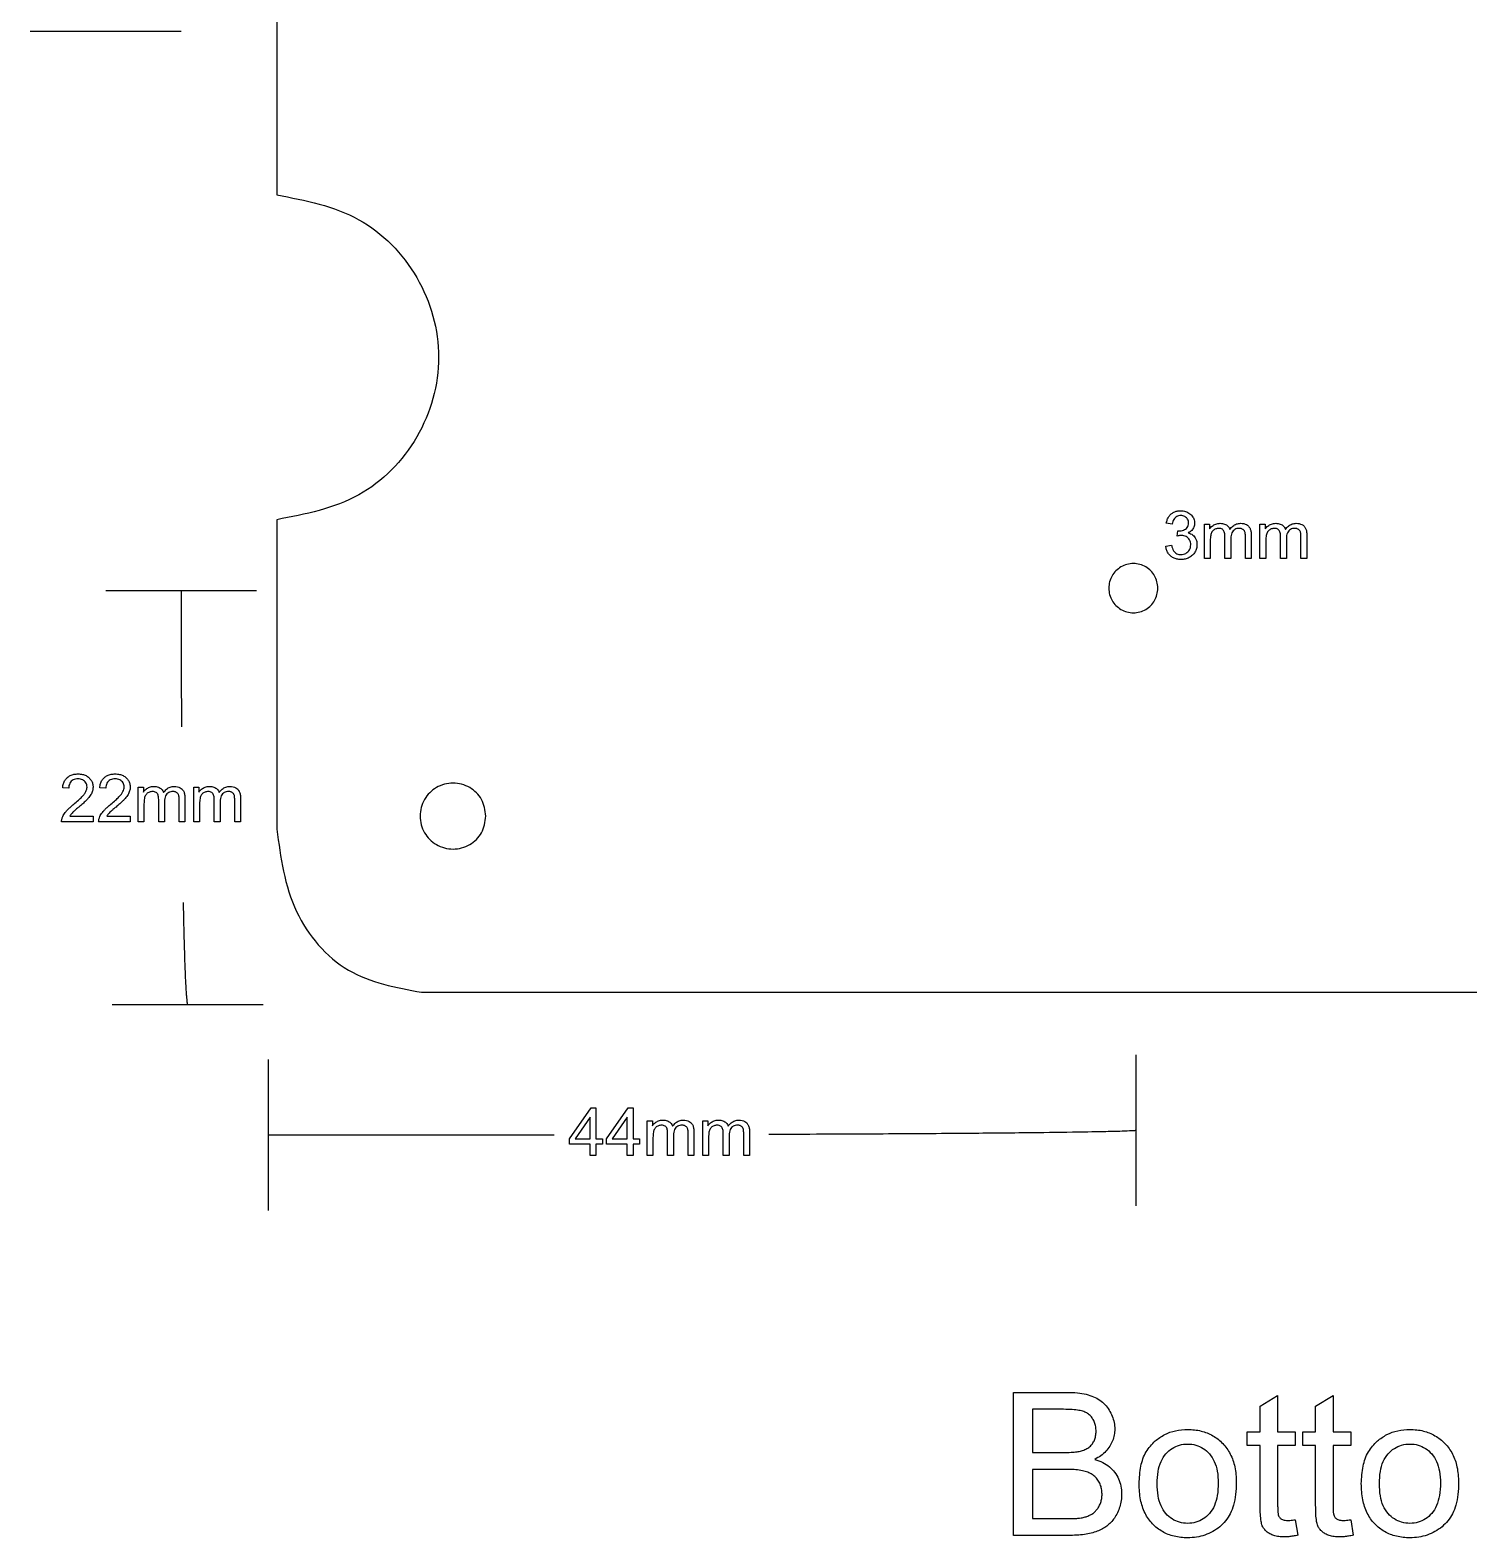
# Model space of a CAD drawing. Extents: x 23 to 811, y 43 to 575.
# Drawn here: x 405.1 to 612.3, y 48.2 to 265.4 of the extents above; entities that cross this region are included whole.
import ezdxf

# ---------------------------------------------------------------- set-up
doc = ezdxf.new("R2010")
doc.units = 0
doc.layers.add('Layer_1', color=7, linetype='CONTINUOUS')

msp = doc.modelspace()

# ---------------------------------------------------------------- linework, layer by layer
at = {"layer": 'Layer_1', "color": 7}
for points in [[(440.586845, 383.636067), (440.586845, 241.661067)], [(440.586845, 194.861067), (440.586845, 150.286067)], [(569.544461, 194.217819), (568.700709, 194.367819)], [(574.189773, 189.249059), (574.189773, 194.227179), (574.944461, 194.227179), (574.944461, 193.528739)], [(582.196021, 189.249059), (582.196021, 194.227179), (582.950709, 194.227179), (582.950709, 193.528739)], [(568.616341, 191.063115), (569.460085, 191.175619)], [(570.280397, 192.502179), (570.374149, 193.242803)], [(575.033525, 191.831867), (575.033525, 189.249059), (574.189773, 189.249059)], [(577.991341, 192.141243), (577.991341, 189.249059), (577.147589, 189.249059), (577.147589, 192.483427)], [(580.935085, 192.666243), (580.935085, 189.249059), (580.096021, 189.249059), (580.096021, 192.384995)], [(583.039773, 191.831867), (583.039773, 189.249059), (582.196021, 189.249059)], [(585.997589, 192.141243), (585.997589, 189.249059), (585.153837, 189.249059), (585.153837, 192.483427)], [(588.941341, 192.666243), (588.941341, 189.249059), (588.102277, 189.249059), (588.102277, 192.384995)], [(568.616341, 191.063131), (568.616341, 191.063115)], [(567.503814, 184.997089), (567.503814, 184.997089)], [(410.607085, 156.160747), (409.739893, 156.249811)], [(415.950829, 156.160747), (415.083645, 156.249811)], [(420.610205, 151.337315), (420.610205, 156.315435), (421.364893, 156.315435), (421.364893, 155.617003)], [(424.411773, 154.229499), (424.411773, 151.337315), (423.568021, 151.337315), (423.568021, 154.571683)], [(427.355517, 154.754499), (427.355517, 151.337315), (426.516453, 151.337315), (426.516453, 154.473251)], [(428.616453, 151.337315), (428.616453, 156.315435), (429.371141, 156.315435), (429.371141, 155.617003)], [(432.418021, 154.229499), (432.418021, 151.337315), (431.574269, 151.337315), (431.574269, 154.571683)], [(435.361773, 154.754499), (435.361773, 151.337315), (434.522709, 151.337315), (434.522709, 154.473251)], [(414.122709, 152.148251), (414.122709, 151.337315), (409.580517, 151.337315)], [(410.752397, 152.148251), (414.122709, 152.148251)], [(419.466453, 152.148251), (419.466453, 151.337315), (414.924269, 151.337315)], [(416.096141, 152.148251), (419.466453, 152.148251)], [(421.453957, 153.920123), (421.453957, 151.337315), (420.610205, 151.337315)], [(429.460205, 153.920123), (429.460205, 151.337315), (428.616453, 151.337315)], [(470.713321, 152.163153), (470.713321, 152.163153)], [(461.436845, 126.786067), (756.811845, 126.786067)], [(485.705397, 103.267267), (485.705397, 104.912579), (482.724149, 104.912579), (482.724149, 105.686019), (485.860085, 110.139147), (486.549149, 110.139147), (486.549149, 105.686019), (487.477277, 105.686019), (487.477277, 104.912579), (486.549149, 104.912579), (486.549149, 103.267267), (485.705397, 103.267267)], [(485.705397, 105.686019), (485.705397, 108.784459), (483.553837, 105.686019), (485.705397, 105.686019)], [(491.049149, 103.267267), (491.049149, 104.912579), (488.067901, 104.912579), (488.067901, 105.686019), (491.203837, 110.139147), (491.892901, 110.139147), (491.892901, 105.686019), (492.821021, 105.686019), (492.821021, 104.912579), (491.892901, 104.912579), (491.892901, 103.267267), (491.049149, 103.267267)], [(491.049149, 105.686019), (491.049149, 108.784459), (488.897589, 105.686019), (491.049149, 105.686019)], [(493.922589, 103.267267), (493.922589, 108.245395), (494.677277, 108.245395), (494.677277, 107.546955)], [(497.724149, 106.159459), (497.724149, 103.267267), (496.880397, 103.267267), (496.880397, 106.501643)], [(500.667901, 106.684459), (500.667901, 103.267267), (499.828837, 103.267267), (499.828837, 106.403203)], [(501.928837, 103.267267), (501.928837, 108.245395), (502.683525, 108.245395), (502.683525, 107.546955)], [(505.730397, 106.159459), (505.730397, 103.267267), (504.886653, 103.267267), (504.886653, 106.501643)], [(508.674149, 106.684459), (508.674149, 103.267267), (507.835085, 103.267267), (507.835085, 106.403203)], [(494.766341, 105.850083), (494.766341, 103.267267), (493.922589, 103.267267)], [(502.772589, 105.850083), (502.772589, 103.267267), (501.928837, 103.267267)], [(546.701664, 48.524216), (546.701664, 69.13984), (554.436032, 69.13984)], [(582.223536, 52.897656), (582.223536, 61.48984), (580.367288, 61.48984), (580.367288, 63.458592), (582.223536, 63.458592), (582.223536, 67.157032), (584.74072, 68.675776), (584.74072, 63.458592), (587.286032, 63.458592), (587.286032, 61.48984), (584.74072, 61.48984), (584.74072, 52.757032)], [(590.211032, 52.897656), (590.211032, 61.48984), (588.354784, 61.48984), (588.354784, 63.458592), (590.211032, 63.458592), (590.211032, 67.157032), (592.728224, 68.675776), (592.728224, 63.458592), (595.273536, 63.458592), (595.273536, 61.48984), (592.728224, 61.48984), (592.728224, 52.757032)], [(553.550096, 66.707032), (549.429784, 66.707032), (549.429784, 60.477344)], [(549.429784, 60.477344), (553.8876, 60.477344)], [(554.196976, 58.044528), (549.429784, 58.044528), (549.429784, 50.957032)], [(564.786032, 55.991408), (564.786032, 55.991408)], [(567.3876, 55.991408), (567.3876, 55.991408)], [(596.792288, 55.991408), (596.792288, 55.991408)], [(599.393848, 55.991408), (599.393848, 55.991408)], [(549.429784, 50.957032), (554.5626, 50.957032)], [(587.286032, 50.78828), (587.651664, 48.552344)], [(587.286032, 50.78828), (587.286032, 50.78828)], [(595.273536, 50.78828), (595.63916, 48.552344)], [(595.273536, 50.78828), (595.273536, 50.78828)], [(554.5626, 48.524216), (546.701664, 48.524216)]]:
    msp.add_lwpolyline(points, dxfattribs=at)
for points, knots in [([(426.80451, 265.18548), (421.703384, 265.18548), (414.722896, 265.18548), (407.473928, 265.18548), (405.326086, 265.18548), (405.057606, 265.18548)], [0, 0, 0, 0, 15.303377, 20.941463, 21.746904, 21.746904, 21.746904, 21.746904]), ([(440.586845, 241.661067), (444.707744, 240.86356), (452.764037, 239.304446), (461.656711, 230.196594), (465.00754, 218.261067), (461.656711, 206.325541), (452.764037, 197.217688), (444.707744, 195.658574), (440.586845, 194.861067)], [0, 0, 0, 0, 12.343403, 24.131161, 36.038522, 47.945883, 59.733641, 72.077045, 72.077045, 72.077045, 72.077045]), ([(568.700709, 194.367819), (568.74176, 194.544874), (568.820359, 194.88387), (569.061987, 195.335869), (569.389213, 195.696808), (569.792604, 195.961502), (570.261851, 196.118771), (570.717811, 196.160676), (571.130516, 196.132304), (571.480484, 196.051215), (571.805092, 195.917384), (572.096531, 195.73871), (572.343297, 195.516052), (572.535186, 195.255617), (572.674987, 194.971506), (572.76056, 194.671293), (572.787636, 194.369427), (572.762155, 194.075809), (572.680819, 193.800166), (572.546498, 193.544732), (572.359029, 193.315258), (572.118425, 193.117296), (571.929779, 193.020919), (571.831965, 192.970947)], [0, 0, 0, 0, 0.543403, 1.040417, 1.518421, 1.991082, 2.471615, 2.988286, 3.354369, 3.708933, 4.061001, 4.403323, 4.72962, 5.05165, 5.367858, 5.674776, 5.982808, 6.272054, 6.553866, 6.839255, 7.132093, 7.437388, 7.766154, 7.766154, 7.766154, 7.766154]), ([(570.374149, 193.242803), (570.391671, 193.240937), (570.424248, 193.237468), (570.46959, 193.234223), (570.61365, 193.230938), (570.855685, 193.253227), (571.185099, 193.348733), (571.484332, 193.500524), (571.73687, 193.721491), (571.885841, 194.032414), (571.923649, 194.359842), (571.891325, 194.671057), (571.782939, 194.938118), (571.605156, 195.160316), (571.373531, 195.332652), (571.092377, 195.435894), (570.786999, 195.465557), (570.480332, 195.435247), (570.196888, 195.329499), (569.952917, 195.152321), (569.756506, 194.903295), (569.614613, 194.584233), (569.568861, 194.345264), (569.544461, 194.217819)], [0, 0, 0, 0, 0.052863, 0.098281, 0.136318, 0.485116, 0.821865, 1.159658, 1.48584, 1.808672, 2.16865, 2.462393, 2.739202, 3.020648, 3.305971, 3.594734, 3.907505, 4.219304, 4.511543, 4.804282, 5.112568, 5.452406, 5.840756, 5.840756, 5.840756, 5.840756]), ([(574.944461, 193.528739), (574.999717, 193.606847), (575.110106, 193.76289), (575.32324, 193.959797), (575.565285, 194.125145), (575.838108, 194.250342), (576.138445, 194.324706), (576.462946, 194.347367), (576.789965, 194.325244), (577.098838, 194.250687), (577.363045, 194.121502), (577.579721, 193.944464), (577.753008, 193.725658), (577.823946, 193.554829), (577.860085, 193.467803)], [0, 0, 0, 0, 0.286361, 0.572088, 0.864764, 1.162976, 1.467472, 1.787704, 2.135253, 2.44714, 2.73504, 3.009537, 3.28067, 3.562234, 3.562234, 3.562234, 3.562234]), ([(577.147589, 192.483427), (577.144064, 192.598439), (577.137577, 192.810106), (577.070493, 193.098167), (576.956848, 193.330351), (576.778473, 193.499387), (576.538611, 193.592663), (576.28379, 193.615974), (576.034907, 193.595314), (575.811444, 193.531217), (575.603513, 193.427334), (575.417807, 193.283175), (575.268841, 193.09483), (575.156401, 192.86315), (575.083251, 192.576709), (575.040249, 192.227288), (575.035895, 191.97125), (575.033525, 191.831867)], [0, 0, 0, 0, 0.344512, 0.634041, 0.880991, 1.109447, 1.353197, 1.638246, 1.870695, 2.098951, 2.331179, 2.564268, 2.798284, 3.045069, 3.331256, 3.681078, 4.099057, 4.099057, 4.099057, 4.099057]), ([(577.860085, 193.467803), (577.994026, 193.640185), (578.249389, 193.968836), (578.798248, 194.279752), (579.350539, 194.359749), (579.838748, 194.314915), (580.234989, 194.179258), (580.555586, 193.942111), (580.784379, 193.600406), (580.915461, 193.161987), (580.928192, 192.840383), (580.935085, 192.666243)], [0, 0, 0, 0, 0.649918, 1.239088, 1.838639, 2.296638, 2.700191, 3.079829, 3.471112, 3.912653, 4.434064, 4.434064, 4.434064, 4.434064]), ([(580.096021, 192.384995), (580.094674, 192.487079), (580.092252, 192.670698), (580.067047, 192.915074), (580.023952, 193.10657), (579.949529, 193.256095), (579.847343, 193.378321), (579.717352, 193.47825), (579.564791, 193.554065), (579.392598, 193.599552), (579.16133, 193.615896), (578.882631, 193.585463), (578.581037, 193.465167), (578.320297, 193.26621), (578.120478, 192.972569), (578.008256, 192.583585), (577.997308, 192.297291), (577.991341, 192.141243)], [0, 0, 0, 0, 0.306122, 0.550624, 0.736252, 0.891501, 1.046844, 1.21014, 1.379948, 1.554678, 1.740705, 2.073185, 2.386255, 2.703524, 3.042963, 3.433144, 3.900618, 3.900618, 3.900618, 3.900618]), ([(582.950709, 193.528739), (583.005965, 193.606847), (583.116354, 193.76289), (583.329488, 193.959796), (583.571534, 194.125147), (583.84436, 194.250341), (584.144697, 194.324706), (584.469197, 194.347367), (584.796216, 194.325245), (585.105091, 194.250688), (585.369294, 194.121499), (585.58597, 193.944464), (585.759262, 193.725659), (585.830202, 193.55483), (585.866341, 193.467803)], [0, 0, 0, 0, 0.286361, 0.572088, 0.864764, 1.162981, 1.467477, 1.787704, 2.135258, 2.447145, 2.735041, 3.009539, 3.280674, 3.562239, 3.562239, 3.562239, 3.562239]), ([(585.153837, 192.483427), (585.150314, 192.598439), (585.143829, 192.810107), (585.076743, 193.098168), (584.963095, 193.330351), (584.784722, 193.499387), (584.544859, 193.592663), (584.290038, 193.615974), (584.041158, 193.595314), (583.817697, 193.531217), (583.609768, 193.427332), (583.424058, 193.283177), (583.275089, 193.094831), (583.162649, 192.86315), (583.089499, 192.576709), (583.046497, 192.227288), (583.042143, 191.97125), (583.039773, 191.831867)], [0, 0, 0, 0, 0.344512, 0.634041, 0.880992, 1.109448, 1.353198, 1.638247, 1.870694, 2.098946, 2.331172, 2.564266, 2.798283, 3.045069, 3.331255, 3.681078, 4.099057, 4.099057, 4.099057, 4.099057]), ([(585.866341, 193.467803), (586.000281, 193.640185), (586.255643, 193.968835), (586.804498, 194.279753), (587.356788, 194.359749), (587.844996, 194.314914), (588.241237, 194.179258), (588.561834, 193.94211), (588.790629, 193.600406), (588.921716, 193.161987), (588.934447, 192.840383), (588.941341, 192.666243)], [0, 0, 0, 0, 0.649916, 1.239083, 1.838632, 2.296631, 2.700184, 3.079822, 3.471107, 3.912649, 4.43406, 4.43406, 4.43406, 4.43406]), ([(588.102277, 192.384995), (588.100928, 192.487079), (588.098502, 192.670697), (588.0733, 192.915074), (588.030199, 193.106569), (587.955779, 193.256095), (587.853594, 193.378323), (587.723601, 193.478248), (587.571042, 193.554065), (587.398851, 193.599552), (587.167584, 193.615896), (586.888883, 193.585464), (586.587286, 193.465168), (586.326545, 193.26621), (586.126726, 192.972569), (586.014504, 192.583585), (586.003556, 192.297291), (585.997589, 192.141243)], [0, 0, 0, 0, 0.306123, 0.550625, 0.736253, 0.891501, 1.046843, 1.210142, 1.379948, 1.554674, 1.740699, 2.073185, 2.386257, 2.703527, 3.042965, 3.433147, 3.90062, 3.90062, 3.90062, 3.90062]), ([(571.831965, 192.970947), (571.959694, 192.934402), (572.206707, 192.863729), (572.531832, 192.661633), (572.791935, 192.395179), (572.982454, 192.068562), (573.094704, 191.688778), (573.132276, 191.227732), (573.072034, 190.708945), (572.843438, 190.179447), (572.473463, 189.732981), (571.997018, 189.380453), (571.422404, 189.167809), (570.821356, 189.10775), (570.240318, 189.161868), (569.721697, 189.344466), (569.284672, 189.649309), (568.939539, 190.047216), (568.700231, 190.528846), (568.644826, 190.881713), (568.616341, 191.063131)], [0, 0, 0, 0, 0.397013, 0.76777, 1.133322, 1.504254, 1.890532, 2.311219, 2.885399, 3.43904, 4.016373, 4.60585, 5.197, 5.831033, 6.403184, 6.935228, 7.461338, 7.983273, 8.501433, 9.049719, 9.049719, 9.049719, 9.049719]), ([(569.460085, 191.175619), (569.494731, 191.029496), (569.558799, 190.759286), (569.722867, 190.40443), (569.93808, 190.136784), (570.197483, 189.955064), (570.490558, 189.846437), (570.825327, 189.813287), (571.180296, 189.853373), (571.528844, 189.995733), (571.821819, 190.22793), (572.052793, 190.523961), (572.193827, 190.878232), (572.234335, 191.253376), (572.196438, 191.62068), (572.066428, 191.953422), (571.851621, 192.229213), (571.573839, 192.442735), (571.239007, 192.571069), (570.941334, 192.603286), (570.693653, 192.587484), (570.494583, 192.555146), (570.354981, 192.520623), (570.280397, 192.502179)], [0, 0, 0, 0, 0.449769, 0.831705, 1.162508, 1.467906, 1.770475, 2.089864, 2.468946, 2.831212, 3.203986, 3.578226, 3.945265, 4.332336, 4.699607, 5.043289, 5.389252, 5.735876, 6.081455, 6.451546, 6.624256, 6.825139, 7.055579, 7.055579, 7.055579, 7.055579]), ([(567.503814, 184.997089), (567.406447, 184.372592), (567.214601, 183.14212), (565.804243, 181.787472), (563.964493, 181.285534), (562.105427, 181.787472), (560.751869, 183.14212), (560.24956, 184.997089), (560.75187, 186.852057), (562.105427, 188.206706), (563.964493, 188.708645), (565.804243, 188.206706), (567.214601, 186.852057), (567.406447, 185.621586), (567.503814, 184.997089)], [0, 0, 0, 0, 1.852267, 3.649595, 5.501862, 7.354128, 9.151456, 11.003723, 12.855989, 14.653317, 16.505584, 18.357851, 20.15518, 22.007445, 22.007445, 22.007445, 22.007445]), ([(437.681645, 184.597091), (432.580519, 184.597091), (425.600031, 184.597091), (418.351063, 184.597091), (416.203221, 184.597091), (415.934741, 184.597091)], [0, 0, 0, 0, 15.303377, 20.941463, 21.746904, 21.746904, 21.746904, 21.746904]), ([(426.808197, 184.597091), (426.809084, 182.230317), (426.810784, 177.69255), (426.823685, 171.171118), (426.839843, 167.016484), (426.847557, 165.032827)], [0, 0, 0, 0, 7.100321, 13.613304, 19.564318, 19.564318, 19.564318, 19.564318]), ([(409.580517, 151.337315), (409.580895, 151.404278), (409.581645, 151.537344), (409.615747, 151.734641), (409.690201, 151.96841), (409.814662, 152.23992), (410.00183, 152.546089), (410.240349, 152.8543), (410.541221, 153.174193), (410.910601, 153.520851), (411.413616, 153.940664), (411.965953, 154.402626), (412.47531, 154.885357), (412.839832, 155.29535), (413.073703, 155.663983), (413.213222, 156.007932), (413.260167, 156.345105), (413.2217, 156.664655), (413.097632, 156.958209), (412.894974, 157.20605), (412.629867, 157.400899), (412.305614, 157.517222), (411.946028, 157.550477), (411.581238, 157.516133), (411.242749, 157.392694), (410.964608, 157.184103), (410.756032, 156.901388), (410.629073, 156.549694), (410.614685, 156.295181), (410.607085, 156.160747)], [0, 0, 0, 0, 0.200629, 0.398684, 0.597703, 0.935363, 1.291898, 1.672082, 2.10236, 2.608051, 3.19086, 4.067617, 4.767677, 5.294951, 5.708788, 6.071639, 6.399835, 6.719252, 7.025566, 7.343, 7.668505, 8.000706, 8.362887, 8.744228, 9.091328, 9.429864, 9.772063, 10.131429, 10.533755, 10.533755, 10.533755, 10.533755]), ([(409.739893, 156.249811), (409.768104, 156.450743), (409.821496, 156.831019), (410.051245, 157.343827), (410.394142, 157.748456), (410.841421, 158.037761), (411.379634, 158.206279), (411.972823, 158.254289), (412.568041, 158.20397), (413.111019, 158.021349), (413.548032, 157.709999), (413.874809, 157.311268), (414.074696, 156.839513), (414.12446, 156.409768), (414.100921, 156.054558), (414.043549, 155.781821), (413.948114, 155.509788), (413.807243, 155.235392), (413.617645, 154.955341), (413.369951, 154.654146), (413.037024, 154.315197), (412.601638, 153.91326), (412.267655, 153.627542), (412.083645, 153.470123)], [0, 0, 0, 0, 0.606394, 1.147636, 1.660618, 2.176624, 2.723859, 3.335327, 3.951889, 4.504858, 5.032035, 5.540426, 6.032624, 6.548074, 6.822159, 7.098261, 7.381414, 7.684575, 8.020862, 8.394147, 8.852925, 9.444967, 10.171384, 10.171384, 10.171384, 10.171384]), ([(414.924269, 151.337315), (414.924647, 151.404278), (414.925397, 151.537344), (414.959499, 151.734641), (415.033953, 151.96841), (415.158412, 152.23992), (415.345576, 152.546089), (415.584093, 152.854303), (415.884971, 153.174192), (416.254352, 153.520851), (416.757368, 153.940663), (417.309704, 154.402626), (417.819061, 154.885355), (418.183576, 155.295352), (418.417448, 155.663983), (418.556972, 156.007931), (418.60392, 156.345105), (418.56545, 156.664656), (418.44138, 156.958207), (418.238726, 157.206051), (417.973618, 157.400899), (417.649363, 157.517223), (417.289776, 157.550477), (416.924985, 157.516133), (416.586498, 157.392692), (416.308352, 157.184105), (416.099777, 156.901387), (415.972822, 156.549693), (415.95843, 156.295181), (415.950829, 156.160747)], [0, 0, 0, 0, 0.200629, 0.398684, 0.597703, 0.935362, 1.291895, 1.672078, 2.102359, 2.608052, 3.190861, 4.067618, 4.767677, 5.294947, 5.708785, 6.071637, 6.399834, 6.719251, 7.025566, 7.342997, 7.668503, 8.000706, 8.362892, 8.744228, 9.091328, 9.429868, 9.772067, 10.131431, 10.533758, 10.533758, 10.533758, 10.533758]), ([(415.083645, 156.249811), (415.111856, 156.450743), (415.165246, 156.831018), (415.394992, 157.343829), (415.737894, 157.748453), (416.185169, 158.037763), (416.723383, 158.206279), (417.316574, 158.254289), (417.911792, 158.20397), (418.454769, 158.02135), (418.891776, 157.709995), (419.218559, 157.31127), (419.418448, 156.839513), (419.468212, 156.409768), (419.444673, 156.054558), (419.387301, 155.781821), (419.291866, 155.509788), (419.150994, 155.235391), (418.961395, 154.95534), (418.713694, 154.654149), (418.380775, 154.315195), (417.945389, 153.91326), (417.611407, 153.627542), (417.427397, 153.470123)], [0, 0, 0, 0, 0.606393, 1.147635, 1.660619, 2.176621, 2.723856, 3.335329, 3.95189, 4.504858, 5.03203, 5.540425, 6.032623, 6.548073, 6.822158, 7.09826, 7.381413, 7.684575, 8.020863, 8.394151, 8.852925, 9.444966, 10.171383, 10.171383, 10.171383, 10.171383]), ([(421.364893, 155.617003), (421.420149, 155.695109), (421.530539, 155.851149), (421.743672, 156.048053), (421.985717, 156.213401), (422.25854, 156.338598), (422.558877, 156.412962), (422.883378, 156.435623), (423.210397, 156.4135), (423.51927, 156.338943), (423.783476, 156.209757), (424.000154, 156.032723), (424.17344, 155.813915), (424.244378, 155.643086), (424.280517, 155.556059)], [0, 0, 0, 0, 0.286357, 0.572082, 0.864758, 1.16297, 1.467466, 1.787698, 2.135247, 2.447134, 2.735034, 3.009529, 3.280663, 3.562228, 3.562228, 3.562228, 3.562228]), ([(424.280517, 155.556059), (424.414458, 155.728441), (424.669821, 156.057092), (425.21868, 156.368008), (425.770971, 156.448005), (426.25918, 156.403171), (426.655421, 156.267514), (426.976018, 156.030367), (427.204811, 155.688662), (427.335893, 155.250243), (427.348624, 154.928639), (427.355517, 154.754499)], [0, 0, 0, 0, 0.649918, 1.239088, 1.838639, 2.296638, 2.700191, 3.079829, 3.471112, 3.912653, 4.434064, 4.434064, 4.434064, 4.434064]), ([(429.371141, 155.617003), (429.426397, 155.695109), (429.536787, 155.851149), (429.74992, 156.048053), (429.991966, 156.213403), (430.264792, 156.338597), (430.565129, 156.412962), (430.889629, 156.435623), (431.216648, 156.4135), (431.525523, 156.338944), (431.789725, 156.209755), (432.006404, 156.032723), (432.179694, 155.813916), (432.250634, 155.643086), (432.286773, 155.556059)], [0, 0, 0, 0, 0.286357, 0.572082, 0.864758, 1.162975, 1.467471, 1.787698, 2.135252, 2.447139, 2.735034, 3.009531, 3.280667, 3.562233, 3.562233, 3.562233, 3.562233]), ([(432.286773, 155.556059), (432.420713, 155.728441), (432.676075, 156.057091), (433.22493, 156.368009), (433.77722, 156.448005), (434.265428, 156.40317), (434.661669, 156.267514), (434.982266, 156.030366), (435.211061, 155.688662), (435.342148, 155.250243), (435.354879, 154.928639), (435.361773, 154.754499)], [0, 0, 0, 0, 0.649916, 1.239083, 1.838632, 2.296631, 2.700184, 3.079822, 3.471107, 3.912649, 4.43406, 4.43406, 4.43406, 4.43406]), ([(470.713321, 152.163153), (470.58288, 151.326522), (470.325866, 149.678073), (468.436426, 147.863266), (465.971734, 147.190825), (463.481165, 147.863266), (461.66782, 149.678073), (460.994882, 152.163154), (461.66782, 154.648234), (463.481165, 156.463041), (465.971734, 157.135482), (468.436426, 156.463041), (470.325866, 154.648234), (470.58288, 152.999785), (470.713321, 152.163153)], [0, 0, 0, 0, 2.48146, 4.88932, 7.37078, 9.852239, 12.2601, 14.74156, 17.223019, 19.63088, 22.11234, 24.593799, 27.00166, 29.48312, 29.48312, 29.48312, 29.48312]), ([(423.568021, 154.571683), (423.564496, 154.686695), (423.558009, 154.898362), (423.490925, 155.186423), (423.37728, 155.418607), (423.198905, 155.587643), (422.959043, 155.680919), (422.704222, 155.70423), (422.455339, 155.68357), (422.231876, 155.619473), (422.023945, 155.51559), (421.838239, 155.371431), (421.689273, 155.183086), (421.576833, 154.951406), (421.503683, 154.664965), (421.460681, 154.315544), (421.456327, 154.059506), (421.453957, 153.920123)], [0, 0, 0, 0, 0.344512, 0.634041, 0.880991, 1.109447, 1.353197, 1.638246, 1.870695, 2.098951, 2.331179, 2.564268, 2.798284, 3.045069, 3.331256, 3.681078, 4.099057, 4.099057, 4.099057, 4.099057]), ([(426.516453, 154.473251), (426.515106, 154.575335), (426.512683, 154.758954), (426.487479, 155.00333), (426.444384, 155.194825), (426.369962, 155.344351), (426.267778, 155.466579), (426.137784, 155.566505), (425.985223, 155.642322), (425.81303, 155.687808), (425.581762, 155.704152), (425.303063, 155.673719), (425.001469, 155.553423), (424.740729, 155.354466), (424.54091, 155.060825), (424.428688, 154.671841), (424.41774, 154.385547), (424.411773, 154.229499)], [0, 0, 0, 0, 0.306122, 0.550624, 0.736252, 0.8915, 1.046842, 1.210141, 1.379949, 1.554678, 1.740706, 2.073186, 2.386256, 2.703525, 3.042964, 3.433145, 3.900619, 3.900619, 3.900619, 3.900619]), ([(431.574269, 154.571683), (431.570746, 154.686695), (431.564261, 154.898363), (431.497175, 155.186424), (431.383527, 155.418607), (431.205154, 155.587643), (430.965291, 155.680919), (430.71047, 155.70423), (430.46159, 155.68357), (430.238129, 155.619473), (430.0302, 155.515588), (429.84449, 155.371433), (429.695521, 155.183087), (429.583081, 154.951406), (429.509931, 154.664965), (429.466929, 154.315544), (429.462575, 154.059506), (429.460205, 153.920123)], [0, 0, 0, 0, 0.344512, 0.634041, 0.880992, 1.109448, 1.353198, 1.638247, 1.870694, 2.098946, 2.331172, 2.564266, 2.798283, 3.045069, 3.331255, 3.681078, 4.099057, 4.099057, 4.099057, 4.099057]), ([(434.522709, 154.473251), (434.52136, 154.575335), (434.518934, 154.758953), (434.493732, 155.00333), (434.450631, 155.194825), (434.376211, 155.344351), (434.274026, 155.466579), (434.144033, 155.566504), (433.991474, 155.642321), (433.819283, 155.687808), (433.588016, 155.704152), (433.309315, 155.67372), (433.007718, 155.553424), (432.746977, 155.354466), (432.547158, 155.060825), (432.434936, 154.671841), (432.423988, 154.385547), (432.418021, 154.229499)], [0, 0, 0, 0, 0.306123, 0.550625, 0.736253, 0.891501, 1.046843, 1.210142, 1.379948, 1.554674, 1.740699, 2.073185, 2.386257, 2.703527, 3.042965, 3.433147, 3.90062, 3.90062, 3.90062, 3.90062]), ([(412.083645, 153.470123), (411.934517, 153.344235), (411.674727, 153.124929), (411.348641, 152.837764), (411.124567, 152.627137), (410.974028, 152.457282), (410.853812, 152.305392), (410.785638, 152.199758), (410.752397, 152.148251)], [0, 0, 0, 0, 0.585436, 1.019867, 1.30367, 1.507114, 1.700273, 1.884085, 1.884085, 1.884085, 1.884085]), ([(417.427397, 153.470123), (417.278269, 153.344235), (417.018479, 153.124929), (416.692393, 152.837765), (416.468319, 152.627137), (416.317779, 152.457282), (416.197562, 152.305391), (416.129384, 152.199758), (416.096141, 152.148251)], [0, 0, 0, 0, 0.585436, 1.019867, 1.30367, 1.507114, 1.700274, 1.884089, 1.884089, 1.884089, 1.884089]), ([(440.586845, 150.286067), (441.131378, 146.204443), (442.178061, 138.358888), (450.26813, 128.833317), (457.74194, 127.463351), (461.436845, 126.786067)], [0, 0, 0, 0, 12.211384, 23.472294, 34.482887, 34.482887, 34.482887, 34.482887]), ([(427.098173, 139.708875), (427.115695, 138.799863), (427.148434, 137.101491), (427.204931, 134.725184), (427.261764, 132.682655), (427.318679, 130.948558), (427.374791, 129.497539), (427.42932, 128.304231), (427.481471, 127.343305), (427.530396, 126.589321), (427.575582, 126.017134), (427.615507, 125.60086), (427.650995, 125.316309), (427.678134, 125.135721), (427.702005, 125.038042), (427.713685, 124.991811), (427.723101, 124.979612), (427.724701, 124.977539)], [0, 0, 0, 0, 2.727541, 5.096056, 7.130911, 8.857481, 10.301121, 11.487199, 12.441087, 13.188146, 13.753734, 14.163217, 14.441941, 14.615249, 14.708432, 14.746682, 14.754513, 14.754513, 14.754513, 14.754513]), ([(438.598205, 124.977539), (433.497079, 124.977539), (426.516591, 124.977539), (419.267623, 124.977539), (417.119781, 124.977539), (416.851301, 124.977539)], [0, 0, 0, 0, 15.303377, 20.941463, 21.746904, 21.746904, 21.746904, 21.746904]), ([(564.361245, 96.037843), (564.361245, 101.138969), (564.361245, 108.119457), (564.361245, 115.368425), (564.361245, 117.516267), (564.361245, 117.784747)], [0, 0, 0, 0, 15.303377, 20.941463, 21.746904, 21.746904, 21.746904, 21.746904]), ([(439.398205, 95.354403), (439.398205, 100.455529), (439.398205, 107.436017), (439.398205, 114.684985), (439.398205, 116.832827), (439.398205, 117.101307)], [0, 0, 0, 0, 15.303377, 20.941463, 21.746904, 21.746904, 21.746904, 21.746904]), ([(494.677277, 107.546955), (494.732532, 107.625062), (494.842921, 107.781101), (495.056049, 107.978009), (495.298097, 108.143355), (495.570921, 108.268551), (495.87126, 108.342919), (496.195762, 108.365572), (496.52278, 108.343458), (496.831652, 108.268897), (497.095852, 108.139707), (497.312532, 107.962676), (497.485821, 107.743871), (497.556761, 107.573044), (497.592901, 107.486019)], [0, 0, 0, 0, 0.286357, 0.57208, 0.864753, 1.162971, 1.467469, 1.787701, 2.13525, 2.447135, 2.735031, 3.009527, 3.280662, 3.562223, 3.562223, 3.562223, 3.562223]), ([(496.880397, 106.501643), (496.876874, 106.616655), (496.87039, 106.828323), (496.803302, 107.116383), (496.689656, 107.348566), (496.511281, 107.517601), (496.271419, 107.610873), (496.016598, 107.634193), (495.767718, 107.613525), (495.544258, 107.549432), (495.336327, 107.445548), (495.15062, 107.301391), (495.001657, 107.113043), (494.889217, 106.881363), (494.816061, 106.594924), (494.773059, 106.245502), (494.768709, 105.989466), (494.766341, 105.850083)], [0, 0, 0, 0, 0.344512, 0.634041, 0.880992, 1.109447, 1.353196, 1.638245, 1.870693, 2.098944, 2.331169, 2.564263, 2.798279, 3.045061, 3.331252, 3.681073, 4.09905, 4.09905, 4.09905, 4.09905]), ([(497.592901, 107.486019), (497.726841, 107.658401), (497.982203, 107.98705), (498.531058, 108.297968), (499.083348, 108.377953), (499.571556, 108.333129), (499.967797, 108.197474), (500.288396, 107.960326), (500.517187, 107.618619), (500.648276, 107.180202), (500.661007, 106.858598), (500.667901, 106.684459)], [0, 0, 0, 0, 0.649916, 1.239082, 1.83863, 2.296628, 2.700181, 3.079818, 3.471106, 3.912647, 4.434056, 4.434056, 4.434056, 4.434056]), ([(499.828837, 106.403203), (499.827488, 106.505287), (499.825062, 106.688906), (499.79986, 106.933286), (499.756761, 107.124783), (499.682339, 107.27431), (499.580152, 107.396535), (499.450164, 107.496464), (499.297603, 107.572276), (499.125413, 107.617761), (498.894144, 107.634116), (498.615443, 107.603673), (498.313847, 107.483382), (498.053104, 107.284427), (497.853293, 106.990783), (497.74107, 106.601801), (497.730118, 106.315507), (497.724149, 106.159459)], [0, 0, 0, 0, 0.306123, 0.550627, 0.736261, 0.891508, 1.046848, 1.210149, 1.37995, 1.554677, 1.740705, 2.073191, 2.386262, 2.703531, 3.042966, 3.433148, 3.900622, 3.900622, 3.900622, 3.900622]), ([(502.683525, 107.546955), (502.738781, 107.625062), (502.849171, 107.781102), (503.062303, 107.978009), (503.304351, 108.143353), (503.577172, 108.268552), (503.877509, 108.342919), (504.20201, 108.365572), (504.529029, 108.343458), (504.837902, 108.268896), (505.102107, 108.13971), (505.318782, 107.962674), (505.492069, 107.743871), (505.56301, 107.573044), (505.599149, 107.486019)], [0, 0, 0, 0, 0.286358, 0.572084, 0.864759, 1.162972, 1.467468, 1.7877, 2.135248, 2.447136, 2.735037, 3.009529, 3.280662, 3.562223, 3.562223, 3.562223, 3.562223]), ([(504.886653, 106.501643), (504.883124, 106.616656), (504.87663, 106.828327), (504.809506, 107.116371), (504.69591, 107.348575), (504.517527, 107.5176), (504.277667, 107.610874), (504.022847, 107.634193), (503.773968, 107.613524), (503.550508, 107.549432), (503.342576, 107.44555), (503.156871, 107.301389), (503.007907, 107.113044), (502.895464, 106.881364), (502.822316, 106.594923), (502.779313, 106.245502), (502.774959, 105.989466), (502.772589, 105.850083)], [0, 0, 0, 0, 0.344514, 0.634047, 0.880983, 1.109438, 1.353187, 1.638236, 1.87068, 2.098934, 2.33116, 2.564251, 2.798268, 3.04505, 3.33124, 3.681061, 4.099038, 4.099038, 4.099038, 4.099038]), ([(505.599149, 107.486019), (505.73309, 107.658401), (505.988453, 107.987051), (506.537312, 108.297968), (507.089603, 108.377953), (507.57781, 108.33313), (507.974048, 108.197474), (508.294643, 107.960324), (508.52344, 107.618621), (508.654525, 107.180201), (508.667256, 106.858598), (508.674149, 106.684459)], [0, 0, 0, 0, 0.649917, 1.239087, 1.838637, 2.296633, 2.700182, 3.079818, 3.471107, 3.912647, 4.434057, 4.434057, 4.434057, 4.434057]), ([(507.835085, 106.403203), (507.833736, 106.505287), (507.83131, 106.688906), (507.806108, 106.933286), (507.763009, 107.124783), (507.688587, 107.27431), (507.5864, 107.396535), (507.456412, 107.496464), (507.303851, 107.572276), (507.131661, 107.617761), (506.900392, 107.634116), (506.621692, 107.603673), (506.320097, 107.483384), (506.05936, 107.284424), (505.859542, 106.990785), (505.747318, 106.601801), (505.736366, 106.315507), (505.730397, 106.159459)], [0, 0, 0, 0, 0.306123, 0.550627, 0.736261, 0.891508, 1.046848, 1.210149, 1.37995, 1.554677, 1.740705, 2.07319, 2.38626, 2.703524, 3.042963, 3.433145, 3.900619, 3.900619, 3.900619, 3.900619]), ([(511.473709, 106.334651), (516.701603, 106.355865), (526.005925, 106.39362), (538.378423, 106.472313), (547.725835, 106.556779), (554.478914, 106.636678), (559.065134, 106.722336), (561.918785, 106.778639), (563.461749, 106.854139), (564.134669, 106.871685), (564.334614, 106.90665), (564.361245, 106.911307)], [0, 0, 0, 0, 15.683831, 27.913231, 37.11796, 43.727785, 48.172455, 50.881719, 52.285332, 52.812999, 52.894077, 52.894077, 52.894077, 52.894077]), ([(439.398205, 106.227851), (444.375754, 106.22851), (453.917639, 106.229774), (467.628548, 106.239375), (476.361902, 106.251448), (480.530925, 106.257211)], [0, 0, 0, 0, 14.932649, 28.625654, 41.132734, 41.132734, 41.132734, 41.132734]), ([(554.436032, 69.13984), (554.927236, 69.128448), (555.845491, 69.107153), (557.122008, 68.903773), (558.20881, 68.560072), (559.120632, 68.054977), (559.883315, 67.400292), (560.484662, 66.60549), (560.93296, 65.731274), (561.210518, 64.808728), (561.298235, 63.889842), (561.218603, 62.998551), (560.973121, 62.154857), (560.572703, 61.353915), (560.00809, 60.618616), (559.271625, 59.977127), (558.68942, 59.658268), (558.3876, 59.492968)], [0, 0, 0, 0, 1.472731, 2.753119, 3.864373, 4.875115, 5.858933, 6.857428, 7.845875, 8.792105, 9.73, 10.597743, 11.461184, 12.350704, 13.268904, 14.225798, 15.255849, 15.255849, 15.255849, 15.255849]), ([(556.48916, 60.716408), (556.705436, 60.791312), (557.119069, 60.934567), (557.656257, 61.285748), (558.077299, 61.72817), (558.376058, 62.261846), (558.55098, 62.877388), (558.60167, 63.534852), (558.551579, 64.191661), (558.386244, 64.805747), (558.11298, 65.357147), (557.737173, 65.83143), (557.253317, 66.197384), (556.642975, 66.459268), (555.840624, 66.606325), (554.791304, 66.694235), (553.995687, 66.702438), (553.550096, 66.707032)], [0, 0, 0, 0, 0.6846, 1.309309, 1.904532, 2.500282, 3.125501, 3.809276, 4.46857, 5.092857, 5.704985, 6.302839, 6.8916, 7.505889, 8.277387, 9.327107, 10.663421, 10.663421, 10.663421, 10.663421]), ([(567.092288, 62.13672), (567.537055, 62.469771), (568.427242, 63.136361), (570.059077, 63.682974), (571.847232, 63.858698), (573.693523, 63.666295), (575.442001, 62.974952), (576.897758, 61.826363), (578.010998, 60.274192), (578.662577, 58.339025), (578.820255, 56.342704), (578.725516, 54.496536), (578.456241, 52.962149), (577.971747, 51.679165), (577.283899, 50.627657), (576.429205, 49.754117), (575.408423, 49.066888), (574.273978, 48.559563), (573.053177, 48.250185), (571.557678, 48.140092), (569.862233, 48.314715), (568.100825, 49.000643), (566.636599, 50.150352), (565.53485, 51.740121), (564.885168, 53.75114), (564.820551, 55.211362), (564.786032, 55.991408)], [0, 0, 0, 0, 1.658025, 3.318484, 5.081281, 7.022392, 8.830312, 10.645911, 12.51105, 14.480542, 16.692007, 18.479752, 20.018714, 21.346938, 22.563668, 23.761938, 24.989272, 26.232843, 27.473192, 28.746771, 30.716519, 32.534454, 34.343332, 36.218926, 38.254891, 40.589799, 40.589799, 40.589799, 40.589799]), ([(599.098536, 62.13672), (599.543303, 62.469771), (600.43349, 63.136361), (602.065325, 63.682974), (603.853481, 63.858698), (605.699773, 63.666295), (607.448251, 62.974952), (608.904006, 61.826363), (610.017246, 60.274193), (610.668825, 58.339025), (610.826503, 56.342705), (610.731764, 54.496536), (610.46249, 52.962151), (609.978005, 51.679163), (609.290152, 50.627656), (608.435455, 49.754117), (607.414672, 49.06689), (606.28023, 48.559561), (605.059429, 48.250185), (603.563928, 48.140092), (601.868481, 48.314714), (600.107073, 49.000643), (598.642847, 50.150351), (597.541099, 51.740121), (596.891423, 53.751141), (596.826806, 55.211362), (596.792288, 55.991408)], [0, 0, 0, 0, 1.658025, 3.318484, 5.081281, 7.022396, 8.830314, 10.645912, 12.51105, 14.480542, 16.692007, 18.479752, 20.018714, 21.346936, 22.563667, 23.76194, 24.989276, 26.232842, 27.473191, 28.746775, 30.716524, 32.534458, 34.343336, 36.218929, 38.254892, 40.589801, 40.589801, 40.589801, 40.589801]), ([(564.786032, 55.991408), (564.828498, 56.837645), (564.907551, 58.412964), (565.65845, 60.603438), (566.626689, 61.638829), (567.092288, 62.13672)], [0, 0, 0, 0, 2.539513, 4.727452, 6.754155, 6.754155, 6.754155, 6.754155]), ([(567.3876, 55.991408), (567.409548, 55.404609), (567.450119, 54.319906), (567.858187, 52.836075), (568.567689, 51.681898), (569.499029, 50.862779), (570.596062, 50.363027), (571.786566, 50.219261), (572.976144, 50.363726), (574.068165, 50.867296), (574.998625, 51.690802), (575.710746, 52.859602), (576.105391, 54.3697), (576.215455, 56.044206), (576.104659, 57.700918), (575.700684, 59.151401), (574.985647, 60.287697), (574.059254, 61.103805), (572.970221, 61.604972), (571.784258, 61.749354), (570.596493, 61.606173), (569.499748, 61.109309), (568.567798, 60.294318), (567.857825, 59.143417), (567.450031, 57.66162), (567.409524, 56.577939), (567.3876, 55.991408)], [0, 0, 0, 0, 1.757859, 3.249421, 4.560669, 5.764864, 6.917629, 8.121872, 9.318464, 10.467933, 11.673538, 12.994731, 14.511063, 16.308639, 18.012044, 19.472803, 20.776884, 21.981669, 23.128033, 24.317552, 25.521693, 26.673494, 27.875113, 29.183057, 30.672368, 32.429434, 32.429434, 32.429434, 32.429434]), ([(596.792288, 55.991408), (596.834754, 56.837645), (596.913806, 58.412964), (597.6647, 60.603438), (598.632938, 61.638829), (599.098536, 62.13672)], [0, 0, 0, 0, 2.539513, 4.727451, 6.754152, 6.754152, 6.754152, 6.754152]), ([(599.393848, 55.991408), (599.415798, 55.404609), (599.456372, 54.319906), (599.864436, 52.836075), (600.573937, 51.681898), (601.505277, 50.862779), (602.60231, 50.363027), (603.792814, 50.219261), (604.982392, 50.363726), (606.074413, 50.867296), (607.004873, 51.690802), (607.716994, 52.859602), (608.111639, 54.3697), (608.221703, 56.044206), (608.110907, 57.700918), (607.706933, 59.151399), (606.991904, 60.287701), (606.065504, 61.103804), (604.97647, 61.604972), (603.790506, 61.749354), (602.602741, 61.606173), (601.505996, 61.109309), (600.574046, 60.294319), (599.864075, 59.143416), (599.456284, 57.66162), (599.415774, 56.577939), (599.393848, 55.991408)], [0, 0, 0, 0, 1.757859, 3.249421, 4.560668, 5.764863, 6.917627, 8.121871, 9.318462, 10.467932, 11.673537, 12.99473, 14.511061, 16.308638, 18.012043, 19.472802, 20.776879, 21.981668, 23.128034, 24.317553, 25.521695, 26.673495, 27.875115, 29.183058, 30.672368, 32.429434, 32.429434, 32.429434, 32.429434]), ([(553.8876, 60.477344), (554.252606, 60.482364), (554.907731, 60.491375), (555.781538, 60.552688), (556.276926, 60.667304), (556.48916, 60.716408)], [0, 0, 0, 0, 1.095625, 1.966467, 2.619192, 2.619192, 2.619192, 2.619192]), ([(558.3876, 59.492968), (558.778446, 59.358572), (559.530827, 59.099858), (560.514299, 58.458564), (561.293507, 57.652696), (561.861066, 56.704127), (562.20175, 55.636192), (562.296386, 54.569435), (562.22533, 53.562826), (562.021054, 52.653575), (561.680325, 51.808985), (561.246842, 51.049652), (560.741586, 50.397915), (560.157601, 49.868874), (559.487045, 49.449984), (558.726812, 49.110788), (557.861128, 48.844051), (556.877254, 48.656143), (555.764453, 48.543088), (554.977731, 48.530734), (554.5626, 48.524216)], [0, 0, 0, 0, 1.236197, 2.379688, 3.48418, 4.572798, 5.666066, 6.818365, 7.76378, 8.684304, 9.601897, 10.485555, 11.299999, 12.065526, 12.836455, 13.661993, 14.556486, 15.547801, 16.662325, 17.907437, 17.907437, 17.907437, 17.907437]), ([(556.418848, 51.055464), (556.618026, 51.096496), (556.999395, 51.175062), (557.528836, 51.364345), (557.997352, 51.602226), (558.405968, 51.912313), (558.755693, 52.302508), (559.051784, 52.76417), (559.280199, 53.292396), (559.414796, 53.880519), (559.459197, 54.535993), (559.403037, 55.22638), (559.20455, 55.909841), (558.873057, 56.516488), (558.425116, 57.034511), (557.864262, 57.441655), (557.183866, 57.735369), (556.352842, 57.918262), (555.341881, 58.027667), (554.600702, 58.038582), (554.196976, 58.044528)], [0, 0, 0, 0, 0.609455, 1.166933, 1.681305, 2.180218, 2.696231, 3.245164, 3.819107, 4.413758, 5.045856, 5.783933, 6.480312, 7.16486, 7.842111, 8.518109, 9.226072, 10.049416, 11.061419, 12.272171, 12.272171, 12.272171, 12.272171]), ([(587.651664, 48.552344), (587.422998, 48.507696), (586.984279, 48.422034), (586.345146, 48.346166), (585.651477, 48.315843), (584.92859, 48.353401), (584.203381, 48.4886), (583.610284, 48.733365), (583.142315, 49.062865), (582.776189, 49.451535), (582.483811, 49.94689), (582.325386, 50.665298), (582.236808, 51.666444), (582.228372, 52.449056), (582.223536, 52.897656)], [0, 0, 0, 0, 0.698778, 1.340675, 1.928703, 2.780084, 3.507251, 4.131168, 4.689083, 5.211445, 5.723193, 6.393265, 7.394683, 8.739656, 8.739656, 8.739656, 8.739656]), ([(584.74072, 52.757032), (584.742797, 52.544858), (584.746395, 52.177185), (584.783944, 51.711183), (584.85141, 51.385044), (584.975918, 51.168395), (585.124345, 51.001117), (585.312423, 50.860448), (585.551599, 50.757328), (585.845494, 50.700424), (586.16331, 50.684862), (586.506398, 50.699364), (586.877031, 50.732914), (587.142938, 50.768909), (587.286032, 50.78828)], [0, 0, 0, 0, 0.636115, 1.102311, 1.403775, 1.624134, 1.843296, 2.071112, 2.322961, 2.617611, 2.964305, 3.275434, 3.647196, 4.080351, 4.080351, 4.080351, 4.080351]), ([(595.63916, 48.552344), (595.410495, 48.507696), (594.971778, 48.422034), (594.332647, 48.346166), (593.638978, 48.315843), (592.916091, 48.3534), (592.19088, 48.488601), (591.597781, 48.733364), (591.129811, 49.062865), (590.763685, 49.451536), (590.471306, 49.946889), (590.312888, 50.665299), (590.224304, 51.666443), (590.215868, 52.449055), (590.211032, 52.897656)], [0, 0, 0, 0, 0.698775, 1.340671, 1.928695, 2.78008, 3.507248, 4.131168, 4.689082, 5.211445, 5.723193, 6.393264, 7.394682, 8.739655, 8.739655, 8.739655, 8.739655]), ([(592.728224, 52.757032), (592.730299, 52.544858), (592.733894, 52.177185), (592.771446, 51.711183), (592.838905, 51.385043), (592.963415, 51.168395), (593.111841, 51.001117), (593.29992, 50.860447), (593.5391, 50.757329), (593.832997, 50.700424), (594.150812, 50.684862), (594.493898, 50.699365), (594.864532, 50.732914), (595.13044, 50.768909), (595.273536, 50.78828)], [0, 0, 0, 0, 0.636115, 1.102311, 1.403774, 1.624133, 1.843295, 2.071111, 2.322965, 2.617617, 2.964312, 3.275435, 3.647197, 4.080358, 4.080358, 4.080358, 4.080358]), ([(554.5626, 50.957032), (554.827144, 50.959165), (555.298178, 50.962963), (555.918678, 50.986875), (556.271123, 51.035206), (556.418848, 51.055464)], [0, 0, 0, 0, 0.793817, 1.413435, 1.86055, 1.86055, 1.86055, 1.86055])]:
    msp.add_open_spline(points, degree=3, knots=knots, dxfattribs=at)

doc.saveas('drawing.dxf')
